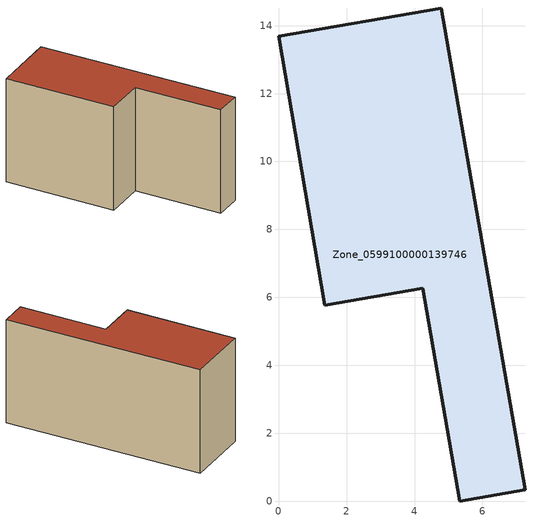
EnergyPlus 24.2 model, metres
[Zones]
Zone_0599100000139746
 floor ground (C_G): 4.78,14.52 7.26,0.33 5.33,0 4.24,6.27 1.36,5.77 0,13.68 z0
 wall outside (C_F): 7.26,0.33 4.78,14.52 0,13.68 1.36,5.77 4.24,6.27 5.33,0 7.26,0.33 z0:7.73
 roof outside (C_R): 4.78,14.52 0,13.68 1.36,5.77 4.24,6.27 5.33,0 7.26,0.33 z7.73
[BUILDING]
Pand.0599100000139746: North Axis=0; Terrain=City; Loads Convergence Tolerance Value=0.04; Temperature Convergence Tolerance Value=0.4; Solar Distribution=FullExterior; Maximum Number of Warmup Days=25; Minimum Number of Warmup Days=1
[Site:Location]
Rotterdam.The.Hague.AP_ZH_NLD Design_Conditions: Latitude=51.96; Longitude=4.45; Time Zone=1; Elevation=-4.5
[SITE:GROUNDTEMPERATURE:BUILDINGSURFACE]
18, 18, 18, 18, 18, 18, 18, 18, 18, 18, 18, 18
[MATERIAL] Thermal Absorptance=0.9; Solar Absorptance=0.7; Visible Absorptance=0.7
Name | Roughness | Thickness | Conductivity | Density | Specific Heat
G.TC.1946 | MediumSmooth | 0.15 | 1 | 540 | 1210
F.TC.1946 | Rough | 0.3 | 0.857143 | 1920 | 840
R.TC.1946 | MediumRough | 0.2 | 0.909091 | 1500 | 1000
[CONSTRUCTION]
C_G: G.TC.1946
C_F: F.TC.1946
C_R: R.TC.1946
[ZONE]
Zone_0599100000139746: Type=1; Multiplier=1; Ceiling Height=Autocalculate; Volume=Autocalculate; Floor Area=autocalculate; Part of Total Floor Area=Yes
[ZONEINFILTRATION:DESIGNFLOWRATE]
Infil_Zone_0599100000139746: Zone or ZoneList or Space or SpaceList=Zone_0599100000139746; Schedule=AlwaysOn; Design Flow Rate Calculation Method=Flow/Area; Flow Rate per Floor Area=0.003; Constant Term Coefficient=1; Temperature Term Coefficient=0; Velocity Term Coefficient=0; Velocity Squared Term Coefficient=0
[HVACTEMPLATE:ZONE:IDEALLOADSAIRSYSTEM]
Zone_0599100000139746: Maximum Heating Supply Air Temperature=50; Minimum Cooling Supply Air Temperature=13; Maximum Heating Supply Air Humidity Ratio=0.0156; Minimum Cooling Supply Air Humidity Ratio=0.0077; Heating Limit=NoLimit; Cooling Limit=NoLimit; Dehumidification Control Type=ConstantSensibleHeatRatio; Cooling Sensible Heat Ratio=0.7; Dehumidification Setpoint=60; Humidification Control Type=None; Humidification Setpoint=30; Outdoor Air Method=None; Outdoor Air Flow Rate per Person=0.00944; Outdoor Air Flow Rate per Zone Floor Area=0; Outdoor Air Flow Rate per Zone=0; Demand Controlled Ventilation Type=None; Outdoor Air Economizer Type=NoEconomizer; Heat Recovery Type=None; Sensible Heat Recovery Effectiveness=0.7; Latent Heat Recovery Effectiveness=0.65
[ZONECONTROL:THERMOSTAT]
ThermostatControl_Zone_0599100000139746: Zone or ZoneList=Zone_0599100000139746; Control Type Schedule=DualSetpointControlType; Control 1=Thermostat_Zone_0599100000139746; Temperature Difference Between Cutout And Setpoint=0
[THERMOSTATSETPOINT:DUALSETPOINT]
Thermostat_Zone_0599100000139746: Heating Setpoint Temperature Schedule=HeatingSetpoint_Zone_0599100000139746; Cooling Setpoint Temperature Schedule=CoolingSetpoint_Zone_0599100000139746
[SCHEDULE:COMPACT]
HeatingSetpoint_Zone_0599100000139746: Through: 12/31, For: AllDays, Until: 24:00, 21
CoolingSetpoint_Zone_0599100000139746: Through: 12/31, For: AllDays, Until: 24:00, 24
DualSetpointControlType: Through: 12/31, For: AllDays, Until: 24:00, 4
AlwaysOn: Through: 12/31, For: AllDays, Until: 24:00, 1
